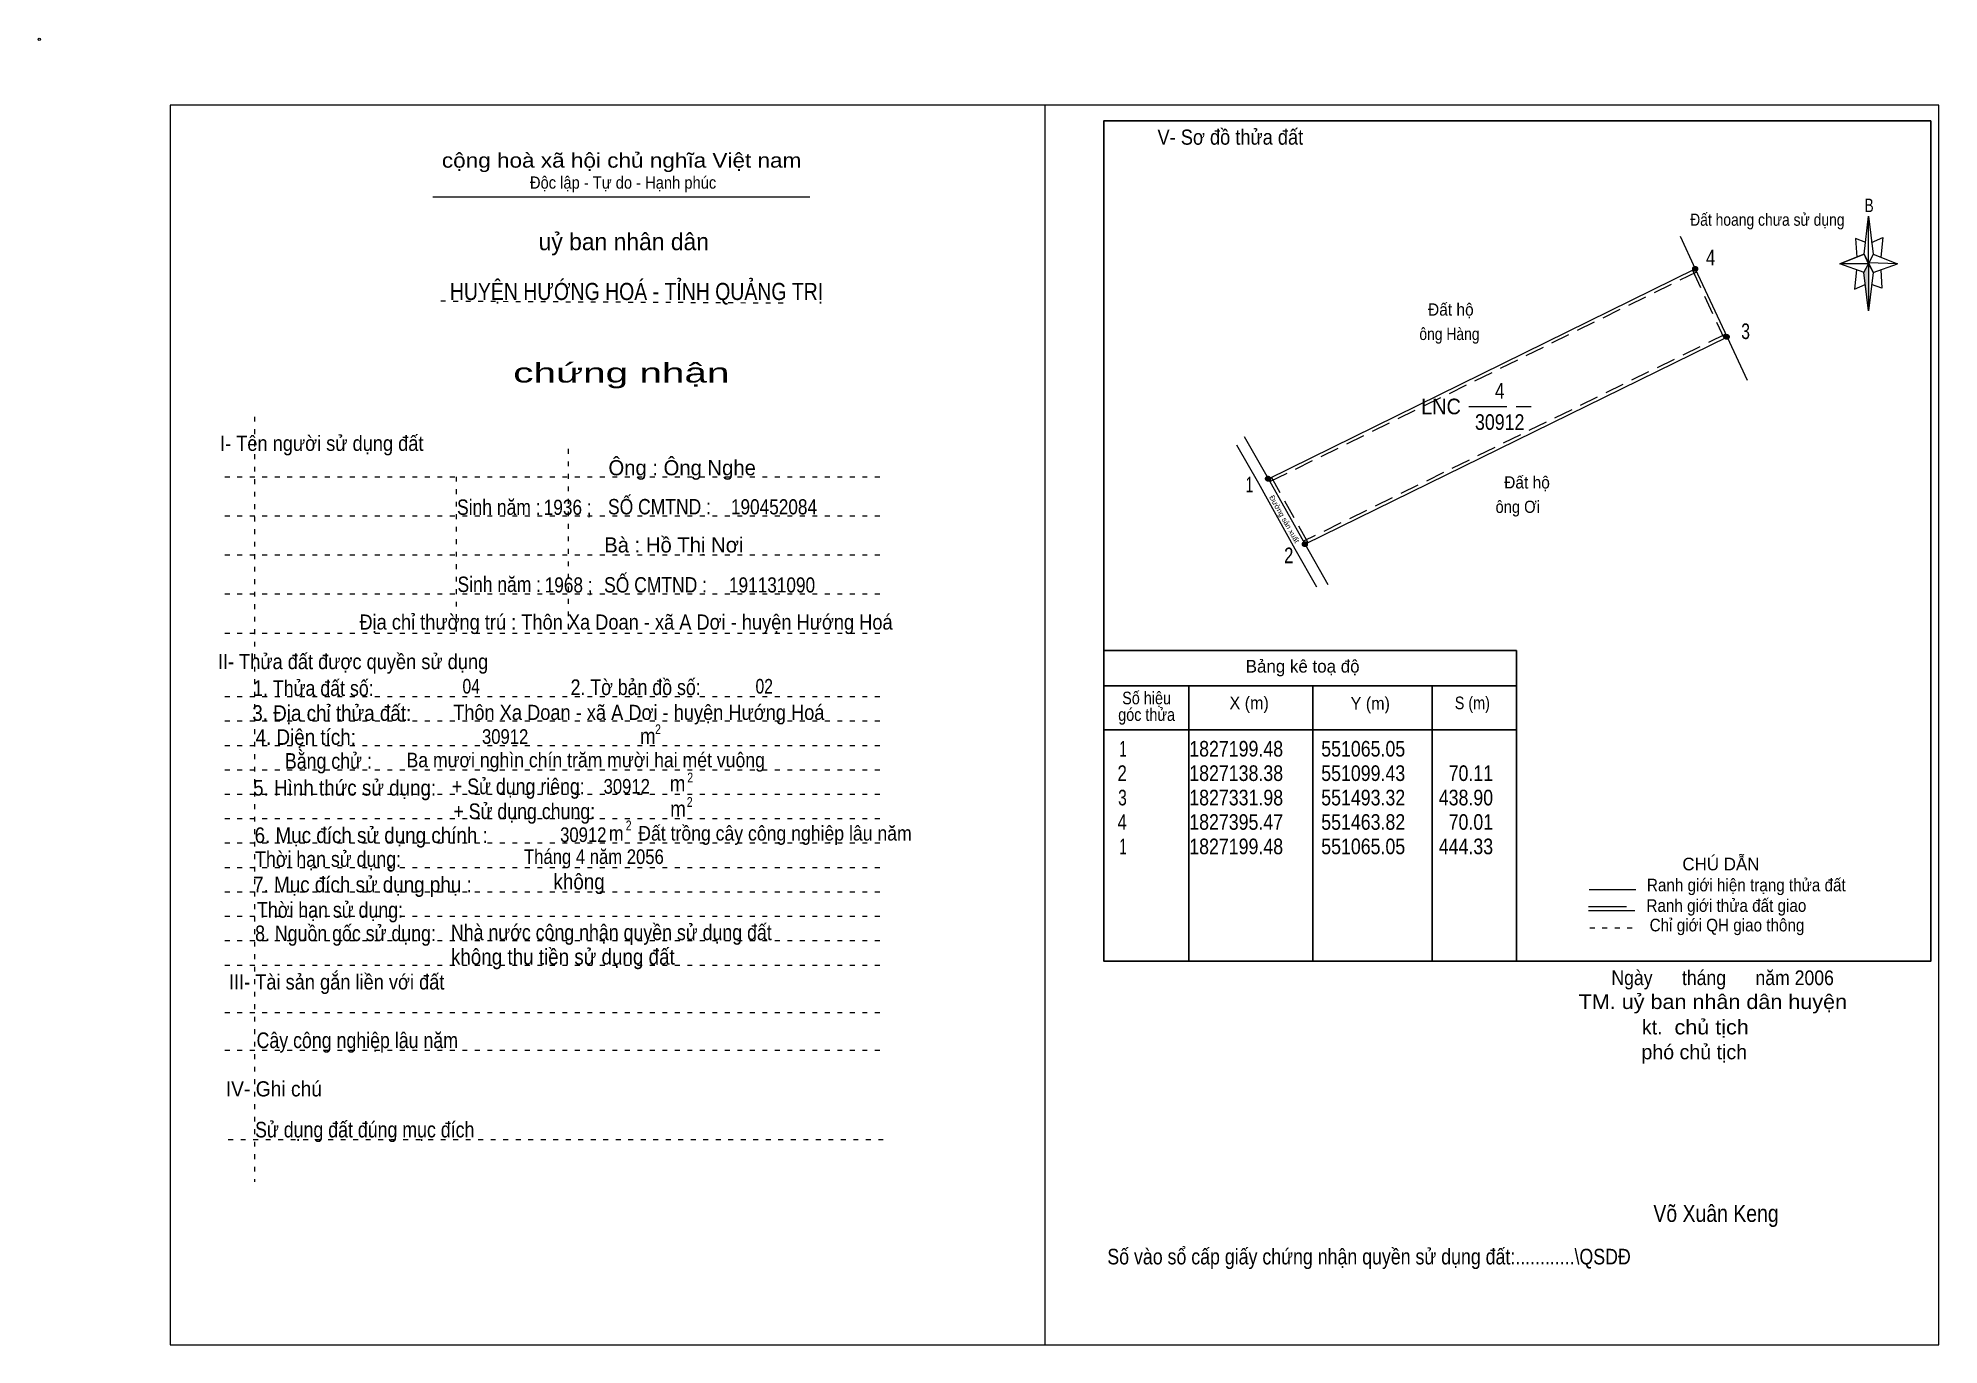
# Model space of a CAD drawing. Header units: centimetres. Extents: x -1.6 to 37.4, y -1.3 to 25.5.
import ezdxf
from ezdxf.enums import TextEntityAlignment as Align

# ---------------------------------------------------------------- set-up
doc = ezdxf.new("R2010")
doc.units = ezdxf.units.CM
doc.header["$LTSCALE"] = 0.13
for name, pattern in [('DOTTED', [1.5, 0.3, -1.2]), ('LONG_DASHED', [7.5, 6, -1.5]), ('MEDIUM_DASHED', [4.5, 3, -1.5])]:
    doc.linetypes.add(name, pattern=pattern)
for name, color, linetype, lineweight in [('1', 7, 'DOTTED', 13), ('10', 7, 'Continuous', 13), ('2', 7, 'Continuous', 25), ('3', 7, 'Continuous', 13), ('30', 7, 'Continuous', 13), ('32', 7, 'LONG_DASHED', 13), ('33', 7, 'LONG_DASHED', 13), ('35', 7, 'Continuous', 13)]:
    doc.layers.add(name, color=color, linetype=linetype, lineweight=lineweight)

msp = doc.modelspace()

# ---------------------------------------------------------------- hatches: boundary and pattern name
at = {"layer": '30'}
msp.add_hatch(color=256, dxfattribs=at).paths.add_polyline_path([(35.91, 20.87), (35.91, 19.91), (35.81, 20.69)])
at = {"layer": '32'}
for points in [[(32.407, 20.7678, 1), (32.307, 20.7678, 1)], [(33.054, 19.3753, 1), (32.954, 19.3753, 1)], [(23.6615, 16.4695, 1), (23.5615, 16.4695, 1)], [(24.4155, 15.1295, 1), (24.3155, 15.1295, 1)]]:
    msp.add_hatch(color=256, dxfattribs=at).paths.add_polyline_path(points)

# ---------------------------------------------------------------- linework, layer by layer
at = {"layer": '1', "linetype": 'Continuous'}
msp.add_line((6.51, 22.24), (14.23, 22.24), dxfattribs=at)
at = {"layer": '1'}
for p, q in [((6.67, 20.11), (13.82, 20.07)), ((2.86, 17.74), (2.86, 2.07)), ((9.28, 17.08), (9.28, 13.31)), ((2.25, 16.51), (15.75, 16.51)), ((6.99, 16.51), (6.99, 13.31)), ((2.25, 15.71), (15.75, 15.71)), ((2.25, 14.91), (15.75, 14.91)), ((2.25, 14.11), (15.75, 14.11)), ((2.25, 13.31), (15.75, 13.31)), ((2.25, 12.01), (15.75, 12.01)), ((2.25, 11.51), (15.75, 11.51)), ((2.25, 11.01), (15.75, 11.01)), ((2.25, 10.51), (15.75, 10.51)), ((2.25, 10.01), (15.75, 10.01)), ((2.25, 9.51), (15.75, 9.51)), ((2.25, 9.01), (15.75, 9.01)), ((2.25, 8.51), (15.75, 8.51)), ((2.25, 8.01), (15.75, 8.01)), ((2.25, 7.51), (15.75, 7.51)), ((2.25, 7.01), (15.75, 7.01)), ((2.25, 6.51), (15.75, 6.51)), ((2.25, 5.54), (15.75, 5.54)), ((2.25, 4.77), (15.75, 4.77)), ((2.32, 2.94), (15.82, 2.94))]:
    msp.add_line(p, q, dxfattribs=at)
at = {"layer": '10'}
for p, q in [((32.05, 21.44), (32.36, 20.77)), ((33.01, 19.37), (33.42, 18.49)), ((23.42, 16.37), (22.97, 17.16)), ((23.62, 16.47), (23.13, 17.33)), ((24.17, 15.03), (23.42, 16.37)), ((24.61, 14.25), (24.17, 15.03)), ((24.84, 14.3), (24.37, 15.13))]:
    msp.add_line(p, q, dxfattribs=at)
at = {"layer": '10', "linetype": 'MEDIUM_DASHED'}
for p, q in [((23.65, 16.41), (32.39, 20.71)), ((32.3, 20.74), (32.95, 19.34)), ((32.98, 19.43), (24.34, 15.19)), ((24.43, 15.16), (23.68, 16.5))]:
    msp.add_line(p, q, dxfattribs=at)
at = {"layer": '10'}
msp.add_lwpolyline([(24.37, 15.13), (23.62, 16.47), (32.36, 20.77), (33.01, 19.37)], close=True, dxfattribs=at)
msp.add_circle((-1.55, 25.47), 0.025, dxfattribs=at)
at = {"layer": '2'}
for p, q in [((20.25, 12.95), (28.7, 12.95)), ((28.7, 6.59), (28.7, 12.95)), ((20.25, 12.23), (28.7, 12.23)), ((21.99, 6.59), (21.99, 12.23)), ((24.53, 10.89), (24.53, 12.23)), ((26.97, 12.23), (26.97, 6.59)), ((20.25, 11.33), (28.7, 11.33))]:
    msp.add_line(p, q, dxfattribs=at)
msp.add_lwpolyline([(37.18, 23.8), (20.25, 23.8), (20.25, 6.59), (37.18, 6.59)], close=True, dxfattribs=at)
msp.add_lwpolyline([(24.53, 6.59), (24.53, 10.39), (24.53, 10.89)], dxfattribs=at)
at = {"layer": '3'}
msp.add_line((19.04, 24.12), (19.04, -1.27), dxfattribs=at)
for points in [[(19.04, 24.12), (1.13, 24.12), (1.13, -1.27), (19.04, -1.27)], [(19.04, -1.27), (37.35, -1.27), (37.35, 24.12), (19.04, 24.12)]]:
    msp.add_lwpolyline(points, dxfattribs=at)
at = {"layer": '30'}
for p, q in [((35.82, 21.07), (35.91, 21.85)), ((36, 21.07), (36.5, 20.87)), ((35.82, 20.69), (35.32, 20.87)), ((36, 20.69), (35.91, 19.91)), ((36.16, 20.75), (36.18, 20.37)), ((36.18, 20.37), (35.97, 20.45))]:
    msp.add_line(p, q, dxfattribs=at)
for points in [[(35.91, 21.85), (36, 21.07), (35.91, 20.87)], [(35.91, 20.87), (35.32, 20.87), (35.82, 21.07), (36, 20.69), (36.5, 20.87), (35.91, 20.89)], [(35.91, 20.87), (35.91, 19.91), (35.81, 20.69)]]:
    msp.add_lwpolyline(points, close=True, dxfattribs=at)
for points in [[(35.97, 21.31), (36.2, 21.41), (36.16, 21.01)], [(35.91, 20.87), (35.82, 21.07), (35.32, 20.87)], [(35.85, 21.31), (35.64, 21.39), (35.67, 21.01)], [(35.66, 20.75), (35.62, 20.35), (35.84, 20.45)], [(35.91, 20.87), (36, 20.69), (36.5, 20.87)]]:
    msp.add_lwpolyline(points, dxfattribs=at)
at = {"layer": '32'}
for centre in [(32.357, 20.7678), (33.004, 19.3753), (23.6115, 16.4695), (24.3655, 15.1295)]:
    msp.add_circle(centre, 0.05, dxfattribs=at)
at = {"layer": '33'}
msp.add_line((27.72, 17.95), (29, 17.95), dxfattribs=at)
at = {"layer": '35'}
for p, q in [((30.19, 8.06), (31.14, 8.06)), ((30.17, 7.63), (31.12, 7.63))]:
    msp.add_line(p, q, dxfattribs=at)
at = {"layer": '35', "linetype": 'LONG_DASHED'}
msp.add_line((30.17, 7.71), (31.12, 7.71), dxfattribs=at)
at = {"layer": '35', "linetype": 'DOTTED'}
msp.add_line((30.2, 7.27), (31.19, 7.27), dxfattribs=at)

# ---------------------------------------------------------------- texts
at = {"layer": '1'}
for s, height, width, p in [('V- Sơ đồ thửa đất', 0.31, 0.9, (22.84, 23.31)), ('cộng hoà xã hội chủ nghĩa Việt nam', 0.3, 1.15, (10.375, 22.84)), ('Độc lập - Tự do - Hạnh phúc', 0.25, 0.9, (10.405, 22.41)), ('chứng nhận', 0.4, 1.55, (10.37, 18.44)), ('I- Tên người sử dụng đất', 0.31, 0.9, (4.235, 17.04)), ('II- Thửa đất được quyền sử dụng', 0.31, 0.9, (4.875, 12.57)), ('III- Tài sản gắn liền với đất', 0.31, 0.9, (4.54, 6.01)), ('IV- Ghi chú', 0.31, 0.95, (3.255, 3.82))]:
    msp.add_text(s, height=height, dxfattribs=dict(at, width=width)).set_placement(p, align=Align.CENTER)
msp.add_text('uỷ ban nhân dân', height=0.35, dxfattribs=at).set_placement((10.42, 21.15), align=Align.CENTER)
msp.add_text('Đường sản xuất', height=0.1095, rotation=299.366, dxfattribs=at).set_placement((23.8981, 15.6168), align=Align.CENTER)
at = {"layer": '10'}
for s, height, width, p in [('Đất hoang chưa sử dụng ', 0.25, 0.85, (33.875, 21.65)), ('Sinh năm :', 0.3149, 0.85, (7.86, 15.73)), ('1936 ;', 0.31, 0.85, (9.27, 15.73)), ('SỐ CMTND :', 0.3149, 0.85, (11.15, 15.74)), ('190452084', 0.31, 0.85, (13.495, 15.74)), ('Sinh năm :', 0.3149, 0.85, (7.87, 14.15)), ('1968 ;', 0.31, 0.85, (9.29, 14.14)), ('SỐ CMTND :', 0.3149, 0.85, (11.07, 14.14)), ('191131090', 0.31, 0.85, (13.455, 14.14)), ('Địa chỉ thường trú : Thôn Xa Doan - xã A Dơi - huyện Hướng Hoá', 0.31, 0.9, (10.465, 13.38)), ('04', 0.3, 0.8, (7.295, 12.07)), ('02', 0.3, 0.8, (13.295, 12.07)), (' Thôn Xa Doan - xã A Dơi - huyện Hướng Hoá', 0.31, 0.9, (10.675, 11.53)), ('30912', 0.3, 0.85, (7.99, 11.04)), ('Ba mươi nghìn chín trăm mười hai mét vuông ', 0.3, 0.9, (9.69, 10.56)), ('30912', 0.3, 0.85, (10.48, 10.02)), ('m   Đất trồng cây công nghiệp lâu năm ', 0.3, 0.9, (13.265, 9.06)), ('30912', 0.3, 0.85, (9.59, 9.03)), ('Tháng 4 năm 2056 ', 0.3, 0.85, (9.855, 8.58)), ('Ngày      tháng      năm 2006', 0.3, 0.9, (32.92, 6.1)), ('TM. uỷ ban nhân dân huyện', 0.3, 1.1, (32.72, 5.61)), ('chủ tịch', 0.3, 1.1, (32.695, 5.09)), ('Võ Xuân Keng ', 0.35, 0.85, (32.84, 1.25))]:
    msp.add_text(s, height=height, dxfattribs=dict(at, width=width)).set_placement(p, align=Align.CENTER)
for s, width, p in [('  Đất hộ', 0.95, (26.71, 19.81)), ('ông Hàng', 0.85, (26.71, 19.31)), ('  Đất hộ', 0.95, (28.27, 16.27)), ('ông Ơi', 0.9, (28.27, 15.77))]:
    msp.add_text(s, height=0.25, dxfattribs=dict(at, width=width)).set_placement(p)
for s, height, p in [('Ông : Ông Nghe', 0.31, (11.615, 16.54)), ('Bà : Hồ Thị Nơi', 0.31, (11.445, 14.96)), ('kt.  ', 0.3, (31.59, 5.09)), ('phó chủ tịch ', 0.3, (32.395, 4.58))]:
    msp.add_text(s, height=height, dxfattribs=at).set_placement(p, align=Align.CENTER)
at = {"layer": '2'}
for s, height, width, p in [('HUYỆN HƯỚNG HOÁ - TỈNH QUẢNG TRỊ', 0.35, 0.85, (10.68, 20.13)), ('Số hiệu', 0.2591, 0.85, (21.125, 11.85)), ('3. Địa chỉ thửa đất:', 0.32, 0.9, (4.44, 11.51)), ('góc thửa', 0.2591, 0.85, (21.125, 11.51)), ('X (m)', 0.2591, 0.95, (23.225, 11.75)), ('Y (m)', 0.2591, 0.95, (25.705, 11.74)), ('S (m)', 0.2591, 0.85, (27.795, 11.75)), ('Số vào sổ cấp giấy chứng nhận quyền sử dụng đất:............\\QSDĐ', 0.32, 0.85, (25.68, 0.38))]:
    msp.add_text(s, height=height, dxfattribs=dict(at, width=width)).set_placement(p, align=Align.CENTER)
msp.add_text('Bảng kê toạ độ', height=0.2591, dxfattribs=at).set_placement((24.32, 12.5), align=Align.CENTER)
for s, height, width, p in [('1. Thửa đất số:', 0.32, 0.85, (2.83, 12.02)), ('2. Tờ bản đồ số:', 0.32, 0.85, (9.33, 12.04)), ('4. Diện tích:', 0.32, 0.9, (2.88, 11.02)), ('m', 0.32, 0.9, (10.75, 11.04)), ('2', 0.2, 0.8, (11.06, 11.24)), ('Bằng chử :', 0.32, 0.85, (3.48, 10.53)), ('5. Hình thức sử dụng:', 0.32, 0.9, (2.83, 9.98)), ('+ Sử dụng riêng:', 0.32, 0.85, (6.9, 10.01)), ('m', 0.32, 0.9, (11.36, 10.07)), ('2', 0.2, 0.8, (11.72, 10.25)), ('+ Sử dụng chung:', 0.32, 0.85, (6.93, 9.5)), ('m', 0.32, 0.9, (11.37, 9.55)), ('2', 0.2, 0.8, (11.71, 9.75)), ('6. Mục đích sử dụng chính : ', 0.32, 0.9, (2.86, 9.01)), ('2', 0.2, 0.8, (10.46, 9.27)), ('Thời hạn sử dụng: ', 0.32, 0.85, (2.87, 8.52)), ('7. Mục đích sử dụng phụ : ', 0.32, 0.9, (2.83, 8)), ('không', 0.32, 0.9, (8.98, 8.06)), ('Thời hạn sử dụng: ', 0.32, 0.85, (2.91, 7.48)), ('8. Nguồn gốc sử dụng: ', 0.32, 0.85, (2.87, 7)), ('Nhà nước công nhận quyền sử dụng đất ', 0.32, 0.85, (6.88, 7.02)), ('không thu tiền sử dụng đất', 0.32, 0.9, (6.88, 6.52)), ('Cây công nghiệp lâu năm', 0.32, 0.85, (2.9, 4.81)), ('Sử dụng đất đúng mục đích', 0.32, 0.85, (2.87, 2.98))]:
    msp.add_text(s, height=height, dxfattribs=dict(at, width=width)).set_placement(p)
at = {"layer": '30', "width": 0.75}
msp.add_text('B', height=0.2756, dxfattribs=at).set_placement((35.92, 21.93), align=Align.CENTER)
at = {"layer": '30'}
for s, width, p in [('1', 0.65, (20.72, 10.78)), ('1827199.48', 0.85, (23.92, 10.78)), ('551065.05', 0.85, (26.42, 10.78)), ('551065.05', 0.85, (26.42, 10.78)), ('2', 0.8, (20.72, 10.28)), ('1827138.38', 0.85, (23.92, 10.28)), ('551099.43', 0.85, (26.42, 10.28)), ('70.11', 0.85, (28.22, 10.28)), ('3', 0.75, (20.72, 9.78)), ('1827331.98', 0.85, (23.92, 9.78)), ('551493.32', 0.85, (26.42, 9.78)), ('438.90', 0.85, (28.22, 9.78)), ('4', 0.8, (20.72, 9.28)), ('1827395.47', 0.85, (23.92, 9.28)), ('551463.82', 0.85, (26.42, 9.28)), ('70.01', 0.85, (28.22, 9.28)), ('1', 0.65, (20.72, 8.78)), ('1827199.48', 0.85, (23.92, 8.78)), ('551065.05', 0.85, (26.42, 8.78)), ('444.33', 0.85, (28.22, 8.78))]:
    msp.add_text(s, height=0.32, dxfattribs=dict(at, width=width)).set_placement(p, align=Align.RIGHT)
at = {"layer": '32'}
for s, width, p in [('4', 0.8, (32.675, 20.84)), ('3', 0.75, (33.39, 19.33)), ('1', 0.65, (23.23, 16.19)), ('2', 0.8, (24.035, 14.74))]:
    msp.add_text(s, height=0.32, dxfattribs=dict(at, width=width)).set_placement(p, align=Align.CENTER)
at = {"layer": '33'}
for s, width, p in [('4', 0.8, (28.355, 18.11)), ('30912', 0.85, (28.355, 17.47))]:
    msp.add_text(s, height=0.32, dxfattribs=dict(at, width=width)).set_placement(p, align=Align.CENTER)
at = {"layer": '33', "width": 0.95}
msp.add_text('LNC', height=0.32, dxfattribs=at).set_placement((27.56, 17.79), align=Align.RIGHT)
at = {"layer": '35'}
msp.add_text('CHÚ DẪN', height=0.2591, dxfattribs=at).set_placement((32.885, 8.45), align=Align.CENTER)
at = {"layer": '35', "width": 0.9}
for s, p in [('Ranh giới hiện trạng thửa đất', (33.405, 8.02)), ('Ranh giới thửa đất giao ', (33.04, 7.6)), ('Chỉ giới QH giao thông', (33.01, 7.2))]:
    msp.add_text(s, height=0.2591, dxfattribs=at).set_placement(p, align=Align.CENTER)

doc.saveas('drawing.dxf')
